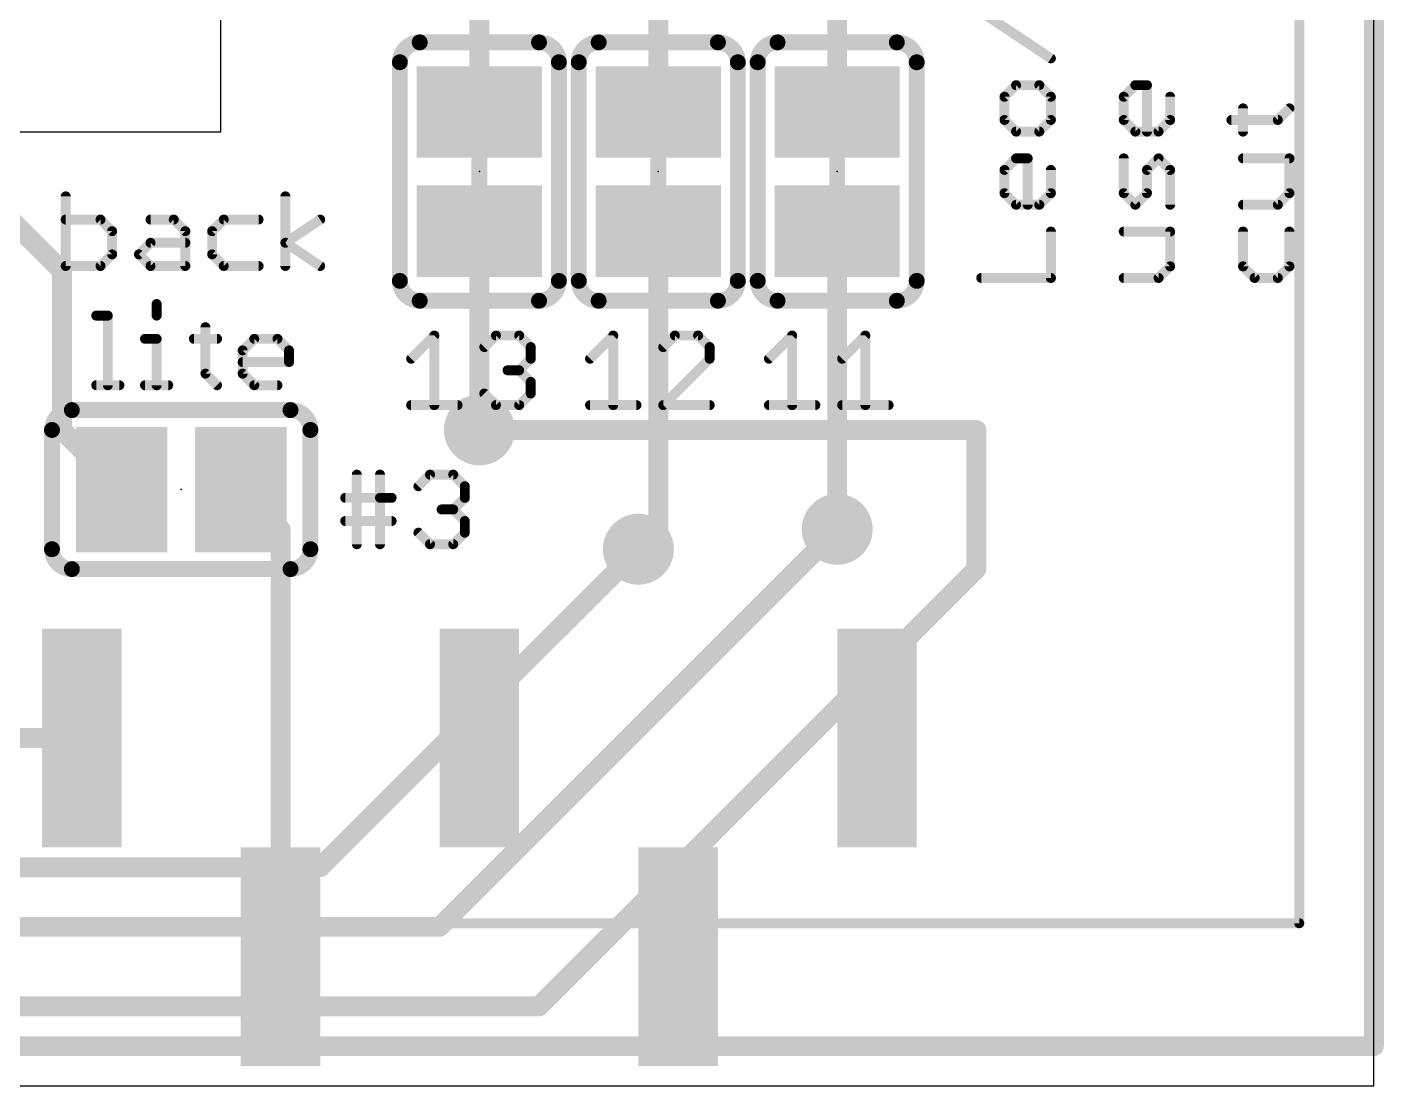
# Model space of a CAD drawing. Extents: x -3.9 to 70.5, y 0 to 60.5.
# Drawn here: x 53.15 to 70.49, y 0 to 13.53 of the extents above; entities that cross this region are included whole.
import ezdxf

# ---------------------------------------------------------------- set-up
doc = ezdxf.new("R2010")
doc.units = 0
for name, color, linetype in [('1', 12, 'CONTINUOUS'), ('16', 132, 'CONTINUOUS'), ('18', 110, 'CONTINUOUS'), ('20', 53, 'CONTINUOUS'), ('21', 40, 'CONTINUOUS'), ('22', 6, 'CONTINUOUS'), ('23', 53, 'CONTINUOUS')]:
    doc.layers.add(name, color=color, linetype=linetype)

# ---------------------------------------------------------------- blocks, each defined once
blk = doc.blocks.new('RECT')
blk.add_solid([(-0.5, -0.5), (0.5, -0.5), (-0.5, 0.5), (0.5, 0.5)])
blk = doc.blocks.new('ROUNDV')
at = {"const_width": 0.5}
blk.add_lwpolyline([(0, -0.25, 1), (0, 0.25, 1), (0, -0.25)], format="xyb", dxfattribs=at)

msp = doc.modelspace()

# ---------------------------------------------------------------- linework, layer by layer
at = {"layer": '1', "const_width": 0.254}
for points in [[(70.358, 53.848), (70.358, 0.508)], [(63.5, 16.764), (63.5, 12.446)], [(58.928, 16.51), (58.928, 12.446)], [(61.214, 14.986), (61.214, 12.446)], [(53.594, 10.414), (52.832, 11.176)], [(58.928, 8.382), (58.928, 10.922)], [(61.214, 10.922), (61.214, 7.112)], [(63.5, 10.922), (63.5, 7.112)], [(53.594, 8.382), (53.594, 10.414)], [(53.594, 8.382), (54.356, 7.62)], [(55.88, 7.62), (56.388, 7.112)], [(56.388, 7.112), (56.388, 1.651)], [(61.214, 7.112), (60.96, 6.858)], [(53.848, 4.445), (52.197, 4.445)], [(70.358, 0.508), (-0.254, 0.508)]]:
    msp.add_lwpolyline(points, dxfattribs=at)
at = {"layer": '1', "const_width": 0.127}
for points in [[(58.8645, 12.446, 1), (58.9915, 12.446)], [(61.1505, 12.446, 1), (61.2775, 12.446)], [(63.4365, 12.446, 1), (63.5635, 12.446)], [(58.9915, 10.922, 1), (58.8645, 10.922)], [(61.2775, 10.922, 1), (61.1505, 10.922)], [(63.5635, 10.922, 1), (63.4365, 10.922)], [(53.6575, 10.414, 1), (53.5305, 10.414)], [(53.5491, 10.3691, 1), (53.6389, 10.4589)], [(53.6389, 8.4269, 1), (53.5491, 8.3371)], [(53.5305, 8.382, 1), (53.6575, 8.382)], [(58.8645, 8.382, 1), (58.9915, 8.382)], [(54.3111, 7.5751, 1), (54.4009, 7.6649)], [(55.9249, 7.6649, 1), (55.8351, 7.5751)], [(56.4515, 7.112, 1), (56.3245, 7.112)], [(56.3431, 7.0671, 1), (56.4329, 7.1569)], [(61.1505, 7.112, 1), (61.2775, 7.112)], [(61.2589, 7.0671, 1), (61.1691, 7.1569)], [(63.4365, 7.112, 1), (63.5635, 7.112)], [(60.9151, 6.9029, 1), (61.0049, 6.8131)], [(53.848, 4.3815, 1), (53.848, 4.5085)], [(56.3245, 1.651, 1), (56.4515, 1.651)], [(70.2945, 0.508, 1), (70.4215, 0.508)], [(70.358, 0.4445, 1), (70.358, 0.5715)]]:
    msp.add_lwpolyline(points, format="xyb", dxfattribs=at)
at = {"layer": '16', "const_width": 0.254}
for points in [[(65.278, 8.382), (58.928, 8.382)], [(65.278, 6.604), (65.278, 8.382)], [(63.5, 7.112), (58.42, 2.032)], [(60.96, 6.858), (56.896, 2.794)], [(59.69, 1.016), (65.278, 6.604)], [(56.896, 2.794), (38.354, 2.794)], [(58.42, 2.032), (37.338, 2.032)], [(32.766, 1.016), (59.69, 1.016)]]:
    msp.add_lwpolyline(points, dxfattribs=at)
at = {"layer": '16', "const_width": 0.127}
for points in [[(58.928, 8.4455, 1), (58.928, 8.3185)], [(65.3415, 8.382, 1), (65.2145, 8.382)], [(65.278, 8.3185, 1), (65.278, 8.4455)], [(63.5449, 7.0671, 1), (63.4551, 7.1569)], [(61.0049, 6.8131, 1), (60.9151, 6.9029)], [(65.2145, 6.604, 1), (65.3415, 6.604)], [(65.3229, 6.5591, 1), (65.2331, 6.6489)], [(56.8511, 2.8389, 1), (56.9409, 2.7491)], [(56.896, 2.7305, 1), (56.896, 2.8575)], [(58.3751, 2.0769, 1), (58.4649, 1.9871)], [(58.42, 1.9685, 1), (58.42, 2.0955)], [(59.6451, 1.0609, 1), (59.7349, 0.9711)], [(59.69, 0.9525, 1), (59.69, 1.0795)]]:
    msp.add_lwpolyline(points, format="xyb", dxfattribs=at)
at = {"layer": '20'}
for p, q in [((70.358, 0), (70.358, 54.356)), ((55.626, 12.192), (55.626, 42.164)), ((49.022, 12.192), (55.626, 12.192)), ((0, 0), (70.358, 0))]:
    msp.add_line(p, q, dxfattribs=at)
at = {"layer": '21'}
for points, const_width in [([(66.2305, 13.1307), (65.3407, 13.7239)], 0.127), ([(59.69, 13.335), (58.166, 13.335)], 0.2032), ([(61.976, 13.335), (60.452, 13.335)], 0.2032), ([(64.262, 13.335), (62.738, 13.335)], 0.2032), ([(57.912, 10.287), (57.912, 13.081)], 0.2032), ([(59.944, 13.081), (59.944, 10.287)], 0.2032), ([(60.198, 10.287), (60.198, 13.081)], 0.2032), ([(62.23, 13.081), (62.23, 10.287)], 0.2032), ([(62.484, 10.287), (62.484, 13.081)], 0.2032), ([(64.516, 13.081), (64.516, 10.287)], 0.2032), ([(65.7856, 12.7884), (65.6373, 12.6401)], 0.127), ([(66.0822, 12.7884), (65.7856, 12.7884)], 0.127), ([(66.2305, 12.6401), (66.0822, 12.7884)], 0.127), ([(67.1613, 12.6401), (67.3096, 12.7884)], 0.127), ([(67.3096, 12.7884), (67.4579, 12.7884)], 0.127), ([(67.4579, 12.7884), (67.4579, 12.1952)], 0.127), ([(65.6373, 12.6401), (65.6373, 12.3435)], 0.127), ([(66.2305, 12.3435), (66.2305, 12.6401)], 0.127), ([(67.1613, 12.3435), (67.1613, 12.6401)], 0.127), ([(67.7545, 12.6401), (67.7545, 12.3435)], 0.127), ([(68.6853, 12.1952), (68.6853, 12.4918)], 0.127), ([(69.1302, 12.3435), (69.2785, 12.4918)], 0.127), ([(65.6373, 12.3435), (65.7856, 12.1952)], 0.127), ([(66.0822, 12.1952), (66.2305, 12.3435)], 0.127), ([(67.3096, 12.1952), (67.1613, 12.3435)], 0.127), ([(67.7545, 12.3435), (67.6062, 12.1952)], 0.127), ([(68.537, 12.3435), (69.1302, 12.3435)], 0.127), ([(65.7856, 12.1952), (66.0822, 12.1952)], 0.127), ([(67.6062, 12.1952), (67.3096, 12.1952)], 0.127), ([(65.6373, 11.7045), (65.7856, 11.8528)], 0.127), ([(65.7856, 11.8528), (65.9339, 11.8528)], 0.127), ([(65.9339, 11.8528), (65.9339, 11.2597)], 0.127), ([(67.1613, 11.408), (67.1613, 11.8528)], 0.127), ([(67.6062, 11.8528), (67.4579, 11.7045)], 0.127), ([(67.7545, 11.7045), (67.6062, 11.8528)], 0.127), ([(69.2785, 11.8528), (68.6853, 11.8528)], 0.127), ([(69.2785, 11.408), (69.2785, 11.8528)], 0.127), ([(65.6373, 11.408), (65.6373, 11.7045)], 0.127), ([(66.2305, 11.7045), (66.2305, 11.408)], 0.127), ([(67.4579, 11.7045), (67.4579, 11.408)], 0.127), ([(67.7545, 11.2597), (67.7545, 11.7045)], 0.127), ([(65.7856, 11.2597), (65.6373, 11.408)], 0.127), ([(66.2305, 11.408), (66.0822, 11.2597)], 0.127), ([(67.3096, 11.2597), (67.1613, 11.408)], 0.127), ([(67.4579, 11.408), (67.3096, 11.2597)], 0.127), ([(69.1302, 11.2597), (69.2785, 11.408)], 0.127), ([(53.6424, 11.3673), (53.6424, 10.4775)], 0.127), ([(56.449, 10.4775), (56.449, 11.3673)], 0.127), ([(66.0822, 11.2597), (65.7856, 11.2597)], 0.127), ([(68.6853, 11.2597), (69.1302, 11.2597)], 0.127), ([(54.0873, 11.0707), (53.6424, 11.0707)], 0.127), ([(54.2356, 10.9224), (54.0873, 11.0707)], 0.127), ([(54.7262, 11.0707), (55.0228, 11.0707)], 0.127), ([(55.0228, 11.0707), (55.1711, 10.9224)], 0.127), ([(55.6618, 11.0707), (55.5135, 10.9224)], 0.127), ([(56.1066, 11.0707), (55.6618, 11.0707)], 0.127), ([(56.449, 10.7741), (56.8939, 11.0707)], 0.127), ([(54.2356, 10.6258), (54.2356, 10.9224)], 0.127), ([(55.1711, 10.9224), (55.1711, 10.4775)], 0.127), ([(55.5135, 10.9224), (55.5135, 10.6258)], 0.127), ([(66.2305, 10.3241), (66.2305, 10.9173)], 0.127), ([(67.7545, 10.9173), (67.1613, 10.9173)], 0.127), ([(67.7545, 10.4724), (67.7545, 10.9173)], 0.127), ([(68.6853, 10.9173), (68.6853, 10.4724)], 0.127), ([(69.2785, 10.4724), (69.2785, 10.9173)], 0.127), ([(54.5779, 10.6258), (54.7262, 10.7741)], 0.127), ([(54.7262, 10.7741), (55.1711, 10.7741)], 0.127), ([(56.8939, 10.4775), (56.449, 10.7741)], 0.127), ([(54.0873, 10.4775), (54.2356, 10.6258)], 0.127), ([(54.7262, 10.4775), (54.5779, 10.6258)], 0.127), ([(55.5135, 10.6258), (55.6618, 10.4775)], 0.127), ([(53.6424, 10.4775), (54.0873, 10.4775)], 0.127), ([(55.1711, 10.4775), (54.7262, 10.4775)], 0.127), ([(55.6618, 10.4775), (56.1066, 10.4775)], 0.127), ([(67.6062, 10.3241), (67.7545, 10.4724)], 0.127), ([(68.6853, 10.4724), (68.8336, 10.3241)], 0.127), ([(69.1302, 10.3241), (69.2785, 10.4724)], 0.127), ([(65.3407, 10.3241), (66.2305, 10.3241)], 0.127), ([(67.1613, 10.3241), (67.6062, 10.3241)], 0.127), ([(68.8336, 10.3241), (69.1302, 10.3241)], 0.127), ([(54.8042, 9.9916), (54.8042, 9.8433)], 0.127), ([(59.69, 10.033), (58.166, 10.033)], 0.2032), ([(61.976, 10.033), (60.452, 10.033)], 0.2032), ([(64.262, 10.033), (62.738, 10.033)], 0.2032), ([(54.0322, 9.8433), (54.1805, 9.8433)], 0.127), ([(54.1805, 9.8433), (54.1805, 8.9535)], 0.127), ([(55.4279, 9.695), (55.4279, 9.1018)], 0.127), ([(54.6559, 9.5467), (54.8042, 9.5467)], 0.127), ([(54.8042, 9.5467), (54.8042, 8.9535)], 0.127), ([(55.2796, 9.5467), (55.5762, 9.5467)], 0.127), ([(55.9033, 9.3984), (56.0515, 9.5467)], 0.127), ([(56.0515, 9.5467), (56.3481, 9.5467)], 0.127), ([(56.3481, 9.5467), (56.4964, 9.3984)], 0.127), ([(58.056, 9.2927), (58.3526, 9.5893)], 0.127), ([(58.3526, 9.5893), (58.3526, 8.6995)], 0.127), ([(58.9915, 9.441), (59.1398, 9.5893)], 0.127), ([(59.1398, 9.5893), (59.4364, 9.5893)], 0.127), ([(59.4364, 9.5893), (59.5847, 9.441)], 0.127), ([(60.342, 9.2927), (60.6386, 9.5893)], 0.127), ([(60.6386, 9.5893), (60.6386, 8.6995)], 0.127), ([(61.4258, 9.5893), (61.2775, 9.441)], 0.127), ([(61.7224, 9.5893), (61.4258, 9.5893)], 0.127), ([(61.8707, 9.441), (61.7224, 9.5893)], 0.127), ([(62.628, 9.2927), (62.9246, 9.5893)], 0.127), ([(62.9246, 9.5893), (62.9246, 8.6995)], 0.127), ([(63.5635, 9.2927), (63.8601, 9.5893)], 0.127), ([(63.8601, 9.5893), (63.8601, 8.6995)], 0.127), ([(55.9033, 9.1018), (55.9033, 9.3984)], 0.127), ([(56.4964, 9.3984), (56.4964, 9.2501)], 0.127), ([(59.5847, 9.441), (59.5847, 9.2927)], 0.127), ([(61.8707, 9.2927), (61.8707, 9.441)], 0.127), ([(56.4964, 9.2501), (55.9033, 9.2501)], 0.127), ([(59.4364, 9.1444), (59.2881, 9.1444)], 0.127), ([(59.5847, 9.2927), (59.4364, 9.1444)], 0.127), ([(59.4364, 9.1444), (59.5847, 8.9961)], 0.127), ([(61.2775, 8.6995), (61.8707, 9.2927)], 0.127), ([(54.0322, 8.9535), (54.3288, 8.9535)], 0.127), ([(54.6559, 8.9535), (54.9525, 8.9535)], 0.127), ([(55.4279, 9.1018), (55.5762, 8.9535)], 0.127), ([(56.0515, 8.9535), (55.9033, 9.1018)], 0.127), ([(56.3481, 8.9535), (56.0515, 8.9535)], 0.127), ([(59.5847, 8.9961), (59.5847, 8.8478)], 0.127), ([(59.1398, 8.6995), (58.9915, 8.8478)], 0.127), ([(59.5847, 8.8478), (59.4364, 8.6995)], 0.127), ([(53.721, 8.636), (56.515, 8.636)], 0.2032), ([(58.056, 8.6995), (58.6492, 8.6995)], 0.127), ([(59.4364, 8.6995), (59.1398, 8.6995)], 0.127), ([(60.342, 8.6995), (60.9352, 8.6995)], 0.127), ([(61.8707, 8.6995), (61.2775, 8.6995)], 0.127), ([(62.628, 8.6995), (63.2212, 8.6995)], 0.127), ([(63.5635, 8.6995), (64.1567, 8.6995)], 0.127), ([(53.467, 6.858), (53.467, 8.382)], 0.2032), ([(56.769, 6.858), (56.769, 8.382)], 0.2032), ([(57.3618, 6.9215), (57.3618, 7.8113)], 0.127), ([(57.6584, 7.8113), (57.6584, 6.9215)], 0.127), ([(58.149, 7.663), (58.2973, 7.8113)], 0.127), ([(58.2973, 7.8113), (58.5939, 7.8113)], 0.127), ([(58.5939, 7.8113), (58.7422, 7.663)], 0.127), ([(58.7422, 7.663), (58.7422, 7.5147)], 0.127), ([(57.2135, 7.5147), (57.6584, 7.5147)], 0.127), ([(57.6584, 7.5147), (57.8067, 7.5147)], 0.127), ([(58.7422, 7.5147), (58.5939, 7.3664)], 0.127), ([(57.2135, 7.2181), (57.8067, 7.2181)], 0.127), ([(58.5939, 7.3664), (58.4456, 7.3664)], 0.127), ([(58.5939, 7.3664), (58.7422, 7.2181)], 0.127), ([(58.7422, 7.2181), (58.7422, 7.0698)], 0.127), ([(58.2973, 6.9215), (58.149, 7.0698)], 0.127), ([(58.7422, 7.0698), (58.5939, 6.9215)], 0.127), ([(58.5939, 6.9215), (58.2973, 6.9215)], 0.127), ([(56.515, 6.604), (53.721, 6.604)], 0.2032)]:
    msp.add_lwpolyline(points, dxfattribs=dict(at, const_width=const_width))
for points, const_width in [([(58.166, 13.335, 0.4142), (57.912, 13.081)], 0.2032), ([(58.166, 13.3858, 1), (58.166, 13.2842)], 0.1016), ([(58.166, 13.2842, 1), (58.166, 13.3858)], 0.1016), ([(59.944, 13.081, 0.4142), (59.69, 13.335)], 0.2032), ([(59.69, 13.3858, 1), (59.69, 13.2842)], 0.1016), ([(59.69, 13.2842, 1), (59.69, 13.3858)], 0.1016), ([(60.452, 13.335, 0.4142), (60.198, 13.081)], 0.2032), ([(60.452, 13.3858, 1), (60.452, 13.2842)], 0.1016), ([(60.452, 13.2842, 1), (60.452, 13.3858)], 0.1016), ([(62.23, 13.081, 0.4142), (61.976, 13.335)], 0.2032), ([(61.976, 13.3858, 1), (61.976, 13.2842)], 0.1016), ([(61.976, 13.2842, 1), (61.976, 13.3858)], 0.1016), ([(62.738, 13.335, 0.4142), (62.484, 13.081)], 0.2032), ([(62.738, 13.3858, 1), (62.738, 13.2842)], 0.1016), ([(62.738, 13.2842, 1), (62.738, 13.3858)], 0.1016), ([(64.516, 13.081, 0.4142), (64.262, 13.335)], 0.2032), ([(64.262, 13.3858, 1), (64.262, 13.2842)], 0.1016), ([(64.262, 13.2842, 1), (64.262, 13.3858)], 0.1016), ([(57.9628, 13.081, 1), (57.8612, 13.081)], 0.1016), ([(59.9948, 13.081, 1), (59.8932, 13.081)], 0.1016), ([(60.2488, 13.081, 1), (60.1472, 13.081)], 0.1016), ([(62.2808, 13.081, 1), (62.1792, 13.081)], 0.1016), ([(62.5348, 13.081, 1), (62.4332, 13.081)], 0.1016), ([(64.5668, 13.081, 1), (64.4652, 13.081)], 0.1016), ([(66.2129, 13.1043, 1), (66.2481, 13.1571)], 0.0635), ([(57.8612, 13.081, 1), (57.9628, 13.081)], 0.1016), ([(59.8932, 13.081, 1), (59.9948, 13.081)], 0.1016), ([(60.1472, 13.081, 1), (60.2488, 13.081)], 0.1016), ([(62.1792, 13.081, 1), (62.2808, 13.081)], 0.1016), ([(62.4332, 13.081, 1), (62.5348, 13.081)], 0.1016), ([(64.4652, 13.081, 1), (64.5668, 13.081)], 0.1016), ([(65.7856, 12.8201, 1), (65.7856, 12.7566)], 0.0635), ([(65.8081, 12.7659, 1), (65.7632, 12.8108)], 0.0635), ([(66.1047, 12.8108, 1), (66.0598, 12.7659)], 0.0635), ([(66.0822, 12.7566, 1), (66.0822, 12.8201)], 0.0635), ([(67.3096, 12.8201, 1), (67.3096, 12.7566)], 0.0635), ([(67.3321, 12.7659, 1), (67.2872, 12.8108)], 0.0635), ([(67.4897, 12.7884, 1), (67.4262, 12.7884)], 0.0635), ([(67.4579, 12.7566, 1), (67.4579, 12.8201)], 0.0635), ([(65.6691, 12.6401, 1), (65.6056, 12.6401)], 0.0635), ([(65.6149, 12.6625, 1), (65.6598, 12.6176)], 0.0635), ([(66.2623, 12.6401, 1), (66.1988, 12.6401)], 0.0635), ([(66.208, 12.6176, 1), (66.253, 12.6625)], 0.0635), ([(67.1931, 12.6401, 1), (67.1296, 12.6401)], 0.0635), ([(67.1389, 12.6625, 1), (67.1838, 12.6176)], 0.0635), ([(67.7863, 12.6401, 1), (67.7228, 12.6401)], 0.0635), ([(68.7171, 12.4918, 1), (68.6536, 12.4918)], 0.0635), ([(69.301, 12.4693, 1), (69.256, 12.5142)], 0.0635), ([(65.6056, 12.3435, 1), (65.6691, 12.3435)], 0.0635), ([(65.6598, 12.3659, 1), (65.6149, 12.321)], 0.0635), ([(66.1988, 12.3435, 1), (66.2623, 12.3435)], 0.0635), ([(66.253, 12.321, 1), (66.208, 12.3659)], 0.0635), ([(67.1296, 12.3435, 1), (67.1931, 12.3435)], 0.0635), ([(67.1838, 12.3659, 1), (67.1389, 12.321)], 0.0635), ([(67.7228, 12.3435, 1), (67.7863, 12.3435)], 0.0635), ([(67.777, 12.321, 1), (67.732, 12.3659)], 0.0635), ([(68.537, 12.3752, 1), (68.537, 12.3117)], 0.0635), ([(69.1078, 12.3659, 1), (69.1527, 12.321)], 0.0635), ([(69.1302, 12.3117, 1), (69.1302, 12.3752)], 0.0635), ([(65.7856, 12.2269, 1), (65.7856, 12.1634)], 0.0635), ([(65.7632, 12.1727, 1), (65.8081, 12.2176)], 0.0635), ([(66.0598, 12.2176, 1), (66.1047, 12.1727)], 0.0635), ([(66.0822, 12.1634, 1), (66.0822, 12.2269)], 0.0635), ([(67.3096, 12.2269, 1), (67.3096, 12.1634)], 0.0635), ([(67.2872, 12.1727, 1), (67.3321, 12.2176)], 0.0635), ([(67.4262, 12.1952, 1), (67.4897, 12.1952)], 0.0635), ([(67.5838, 12.2176, 1), (67.6287, 12.1727)], 0.0635), ([(67.6062, 12.1634, 1), (67.6062, 12.2269)], 0.0635), ([(68.6536, 12.1952, 1), (68.7171, 12.1952)], 0.0635), ([(65.7856, 11.8846, 1), (65.7856, 11.8211)], 0.0635), ([(65.8081, 11.8304, 1), (65.7632, 11.8753)], 0.0635), ([(65.9657, 11.8528, 1), (65.9022, 11.8528)], 0.0635), ([(65.9339, 11.8211, 1), (65.9339, 11.8846)], 0.0635), ([(67.1931, 11.8528, 1), (67.1296, 11.8528)], 0.0635), ([(67.6287, 11.8753, 1), (67.5838, 11.8304)], 0.0635), ([(67.6287, 11.8304, 1), (67.5838, 11.8753)], 0.0635), ([(68.6853, 11.8846, 1), (68.6853, 11.8211)], 0.0635), ([(69.3103, 11.8528, 1), (69.2468, 11.8528)], 0.0635), ([(69.2785, 11.8211, 1), (69.2785, 11.8846)], 0.0635), ([(65.6691, 11.7045, 1), (65.6056, 11.7045)], 0.0635), ([(65.6149, 11.727, 1), (65.6598, 11.6821)], 0.0635), ([(66.2623, 11.7045, 1), (66.1988, 11.7045)], 0.0635), ([(67.4897, 11.7045, 1), (67.4262, 11.7045)], 0.0635), ([(67.4355, 11.727, 1), (67.4804, 11.6821)], 0.0635), ([(67.7863, 11.7045, 1), (67.7228, 11.7045)], 0.0635), ([(67.732, 11.6821, 1), (67.777, 11.727)], 0.0635), ([(65.6598, 11.4304, 1), (65.6149, 11.3855)], 0.0635), ([(66.253, 11.3855, 1), (66.208, 11.4304)], 0.0635), ([(67.1838, 11.4304, 1), (67.1389, 11.3855)], 0.0635), ([(67.4804, 11.3855, 1), (67.4355, 11.4304)], 0.0635), ([(69.301, 11.3855, 1), (69.256, 11.4304)], 0.0635), ([(53.6742, 11.3673, 1), (53.6107, 11.3673)], 0.0635), ([(56.4807, 11.3673, 1), (56.4172, 11.3673)], 0.0635), ([(65.6056, 11.408, 1), (65.6691, 11.408)], 0.0635), ([(65.7856, 11.2914, 1), (65.7856, 11.2279)], 0.0635), ([(65.7632, 11.2372, 1), (65.8081, 11.2821)], 0.0635), ([(65.9022, 11.2597, 1), (65.9657, 11.2597)], 0.0635), ([(66.0598, 11.2821, 1), (66.1047, 11.2372)], 0.0635), ([(66.0822, 11.2279, 1), (66.0822, 11.2914)], 0.0635), ([(66.1988, 11.408, 1), (66.2623, 11.408)], 0.0635), ([(67.1296, 11.408, 1), (67.1931, 11.408)], 0.0635), ([(67.2872, 11.2821, 1), (67.3321, 11.2372)], 0.0635), ([(67.2872, 11.2372, 1), (67.3321, 11.2821)], 0.0635), ([(67.4262, 11.408, 1), (67.4897, 11.408)], 0.0635), ([(67.7228, 11.2597, 1), (67.7863, 11.2597)], 0.0635), ([(68.6853, 11.2914, 1), (68.6853, 11.2279)], 0.0635), ([(69.1078, 11.2821, 1), (69.1527, 11.2372)], 0.0635), ([(69.1302, 11.2279, 1), (69.1302, 11.2914)], 0.0635), ([(69.2468, 11.408, 1), (69.3103, 11.408)], 0.0635), ([(53.6424, 11.1024, 1), (53.6424, 11.0389)], 0.0635), ([(54.1098, 11.0931, 1), (54.0648, 11.0482)], 0.0635), ([(54.0873, 11.0389, 1), (54.0873, 11.1024)], 0.0635), ([(54.7262, 11.1024, 1), (54.7262, 11.0389)], 0.0635), ([(55.0453, 11.0931, 1), (55.0004, 11.0482)], 0.0635), ([(55.0228, 11.0389, 1), (55.0228, 11.1024)], 0.0635), ([(55.6618, 11.1024, 1), (55.6618, 11.0389)], 0.0635), ([(55.6842, 11.0482, 1), (55.6393, 11.0931)], 0.0635), ([(56.1066, 11.0389, 1), (56.1066, 11.1024)], 0.0635), ([(56.9115, 11.0443, 1), (56.8762, 11.0971)], 0.0635), ([(54.2673, 10.9224, 1), (54.2038, 10.9224)], 0.0635), ([(54.2131, 10.8999, 1), (54.258, 10.9448)], 0.0635), ([(55.2029, 10.9224, 1), (55.1394, 10.9224)], 0.0635), ([(55.1487, 10.8999, 1), (55.1936, 10.9448)], 0.0635), ([(55.5452, 10.9224, 1), (55.4817, 10.9224)], 0.0635), ([(55.491, 10.9448, 1), (55.5359, 10.8999)], 0.0635), ([(66.2623, 10.9173, 1), (66.1988, 10.9173)], 0.0635), ([(67.1613, 10.9491, 1), (67.1613, 10.8856)], 0.0635), ([(67.7863, 10.9173, 1), (67.7228, 10.9173)], 0.0635), ([(67.7545, 10.8856, 1), (67.7545, 10.9491)], 0.0635), ([(68.7171, 10.9173, 1), (68.6536, 10.9173)], 0.0635), ([(69.3103, 10.9173, 1), (69.2468, 10.9173)], 0.0635), ([(54.7262, 10.8058, 1), (54.7262, 10.7423)], 0.0635), ([(54.7487, 10.7516, 1), (54.7038, 10.7965)], 0.0635), ([(55.1711, 10.7423, 1), (55.1711, 10.8058)], 0.0635), ([(56.4666, 10.8005, 1), (56.4314, 10.7477)], 0.0635), ([(56.4314, 10.8005, 1), (56.4666, 10.7477)], 0.0635), ([(54.2038, 10.6258, 1), (54.2673, 10.6258)], 0.0635), ([(54.258, 10.6033, 1), (54.2131, 10.6482)], 0.0635), ([(54.6004, 10.6482, 1), (54.5555, 10.6033)], 0.0635), ([(54.5555, 10.6482, 1), (54.6004, 10.6033)], 0.0635), ([(55.4817, 10.6258, 1), (55.5452, 10.6258)], 0.0635), ([(55.5359, 10.6482, 1), (55.491, 10.6033)], 0.0635), ([(53.6424, 10.5093, 1), (53.6424, 10.4458)], 0.0635), ([(53.6107, 10.4775, 1), (53.6742, 10.4775)], 0.0635), ([(54.0648, 10.5, 1), (54.1098, 10.455)], 0.0635), ([(54.0873, 10.4458, 1), (54.0873, 10.5093)], 0.0635), ([(54.7262, 10.5093, 1), (54.7262, 10.4458)], 0.0635), ([(54.7038, 10.455, 1), (54.7487, 10.5)], 0.0635), ([(55.1394, 10.4775, 1), (55.2029, 10.4775)], 0.0635), ([(55.1711, 10.4458, 1), (55.1711, 10.5093)], 0.0635), ([(55.6618, 10.5093, 1), (55.6618, 10.4458)], 0.0635), ([(55.6393, 10.455, 1), (55.6842, 10.5)], 0.0635), ([(56.1066, 10.4458, 1), (56.1066, 10.5093)], 0.0635), ([(56.4172, 10.4775, 1), (56.4807, 10.4775)], 0.0635), ([(56.8762, 10.4511, 1), (56.9115, 10.5039)], 0.0635), ([(67.7228, 10.4724, 1), (67.7863, 10.4724)], 0.0635), ([(67.777, 10.45, 1), (67.732, 10.4949)], 0.0635), ([(68.6536, 10.4724, 1), (68.7171, 10.4724)], 0.0635), ([(68.7078, 10.4949, 1), (68.6629, 10.45)], 0.0635), ([(69.2468, 10.4724, 1), (69.3103, 10.4724)], 0.0635), ([(69.301, 10.45, 1), (69.256, 10.4949)], 0.0635), ([(57.912, 10.287, 0.4142), (58.166, 10.033)], 0.2032), ([(57.9628, 10.287, 1), (57.8612, 10.287)], 0.1016), ([(57.8612, 10.287, 1), (57.9628, 10.287)], 0.1016), ([(59.69, 10.033, 0.4142), (59.944, 10.287)], 0.2032), ([(59.9948, 10.287, 1), (59.8932, 10.287)], 0.1016), ([(59.8932, 10.287, 1), (59.9948, 10.287)], 0.1016), ([(60.198, 10.287, 0.4142), (60.452, 10.033)], 0.2032), ([(60.2488, 10.287, 1), (60.1472, 10.287)], 0.1016), ([(60.1472, 10.287, 1), (60.2488, 10.287)], 0.1016), ([(61.976, 10.033, 0.4142), (62.23, 10.287)], 0.2032), ([(62.2808, 10.287, 1), (62.1792, 10.287)], 0.1016), ([(62.1792, 10.287, 1), (62.2808, 10.287)], 0.1016), ([(62.484, 10.287, 0.4142), (62.738, 10.033)], 0.2032), ([(62.5348, 10.287, 1), (62.4332, 10.287)], 0.1016), ([(62.4332, 10.287, 1), (62.5348, 10.287)], 0.1016), ([(64.262, 10.033, 0.4142), (64.516, 10.287)], 0.2032), ([(64.5668, 10.287, 1), (64.4652, 10.287)], 0.1016), ([(64.4652, 10.287, 1), (64.5668, 10.287)], 0.1016), ([(65.3407, 10.3559, 1), (65.3407, 10.2924)], 0.0635), ([(66.1988, 10.3241, 1), (66.2623, 10.3241)], 0.0635), ([(66.2305, 10.2924, 1), (66.2305, 10.3559)], 0.0635), ([(67.1613, 10.3559, 1), (67.1613, 10.2924)], 0.0635), ([(67.5838, 10.3466, 1), (67.6287, 10.3017)], 0.0635), ([(67.6062, 10.2924, 1), (67.6062, 10.3559)], 0.0635), ([(68.8336, 10.3559, 1), (68.8336, 10.2924)], 0.0635), ([(68.8112, 10.3017, 1), (68.8561, 10.3466)], 0.0635), ([(69.1078, 10.3466, 1), (69.1527, 10.3017)], 0.0635), ([(69.1302, 10.2924, 1), (69.1302, 10.3559)], 0.0635), ([(54.8359, 9.9916, 1), (54.7724, 9.9916)], 0.0635), ([(58.166, 10.0838, 1), (58.166, 9.9822)], 0.1016), ([(58.166, 9.9822, 1), (58.166, 10.0838)], 0.1016), ([(59.69, 10.0838, 1), (59.69, 9.9822)], 0.1016), ([(59.69, 9.9822, 1), (59.69, 10.0838)], 0.1016), ([(60.452, 10.0838, 1), (60.452, 9.9822)], 0.1016), ([(60.452, 9.9822, 1), (60.452, 10.0838)], 0.1016), ([(61.976, 10.0838, 1), (61.976, 9.9822)], 0.1016), ([(61.976, 9.9822, 1), (61.976, 10.0838)], 0.1016), ([(62.738, 10.0838, 1), (62.738, 9.9822)], 0.1016), ([(62.738, 9.9822, 1), (62.738, 10.0838)], 0.1016), ([(64.262, 10.0838, 1), (64.262, 9.9822)], 0.1016), ([(64.262, 9.9822, 1), (64.262, 10.0838)], 0.1016), ([(54.0322, 9.875, 1), (54.0322, 9.8115)], 0.0635), ([(54.2123, 9.8433, 1), (54.1488, 9.8433)], 0.0635), ([(54.1805, 9.8115, 1), (54.1805, 9.875)], 0.0635), ([(54.7724, 9.8433, 1), (54.8359, 9.8433)], 0.0635), ([(55.4596, 9.695, 1), (55.3961, 9.695)], 0.0635), ([(54.6559, 9.5784, 1), (54.6559, 9.5149)], 0.0635), ([(54.8359, 9.5467, 1), (54.7724, 9.5467)], 0.0635), ([(54.8042, 9.5149, 1), (54.8042, 9.5784)], 0.0635), ([(55.2796, 9.5784, 1), (55.2796, 9.5149)], 0.0635), ([(55.5762, 9.5149, 1), (55.5762, 9.5784)], 0.0635), ([(56.0515, 9.5784, 1), (56.0515, 9.5149)], 0.0635), ([(56.074, 9.5242, 1), (56.0291, 9.5691)], 0.0635), ([(56.3706, 9.5691, 1), (56.3257, 9.5242)], 0.0635), ([(56.3481, 9.5149, 1), (56.3481, 9.5784)], 0.0635), ([(58.3843, 9.5893, 1), (58.3208, 9.5893)], 0.0635), ([(58.375, 9.5668, 1), (58.3301, 9.6117)], 0.0635), ([(59.1398, 9.621, 1), (59.1398, 9.5575)], 0.0635), ([(59.1622, 9.5668, 1), (59.1173, 9.6117)], 0.0635), ([(59.4588, 9.6117, 1), (59.4139, 9.5668)], 0.0635), ([(59.4364, 9.5575, 1), (59.4364, 9.621)], 0.0635), ([(60.6703, 9.5893, 1), (60.6068, 9.5893)], 0.0635), ([(60.661, 9.5668, 1), (60.6161, 9.6117)], 0.0635), ([(61.4258, 9.621, 1), (61.4258, 9.5575)], 0.0635), ([(61.4482, 9.5668, 1), (61.4033, 9.6117)], 0.0635), ([(61.7448, 9.6117, 1), (61.6999, 9.5668)], 0.0635), ([(61.7224, 9.5575, 1), (61.7224, 9.621)], 0.0635), ([(62.9563, 9.5893, 1), (62.8928, 9.5893)], 0.0635), ([(62.947, 9.5668, 1), (62.9021, 9.6117)], 0.0635), ([(63.8918, 9.5893, 1), (63.8283, 9.5893)], 0.0635), ([(63.8825, 9.5668, 1), (63.8376, 9.6117)], 0.0635), ([(55.935, 9.3984, 1), (55.8715, 9.3984)], 0.0635), ([(55.8808, 9.4208, 1), (55.9257, 9.3759)], 0.0635), ([(56.5282, 9.3984, 1), (56.4647, 9.3984)], 0.0635), ([(56.474, 9.3759, 1), (56.5189, 9.4208)], 0.0635), ([(58.969, 9.4634, 1), (59.014, 9.4185)], 0.0635), ([(59.6164, 9.441, 1), (59.5529, 9.441)], 0.0635), ([(59.5622, 9.4185, 1), (59.6071, 9.4634)], 0.0635), ([(61.255, 9.4634, 1), (61.3, 9.4185)], 0.0635), ([(61.9024, 9.441, 1), (61.8389, 9.441)], 0.0635), ([(61.8482, 9.4185, 1), (61.8931, 9.4634)], 0.0635), ([(55.9033, 9.2818, 1), (55.9033, 9.2183)], 0.0635), ([(56.4647, 9.2501, 1), (56.5282, 9.2501)], 0.0635), ([(56.4964, 9.2183, 1), (56.4964, 9.2818)], 0.0635), ([(58.0335, 9.3151, 1), (58.0784, 9.2702)], 0.0635), ([(59.2881, 9.1761, 1), (59.2881, 9.1126)], 0.0635), ([(59.4588, 9.1668, 1), (59.4139, 9.1219)], 0.0635), ([(59.4139, 9.1668, 1), (59.4588, 9.1219)], 0.0635), ([(59.4364, 9.1126, 1), (59.4364, 9.1761)], 0.0635), ([(59.5529, 9.2927, 1), (59.6164, 9.2927)], 0.0635), ([(59.6071, 9.2702, 1), (59.5622, 9.3151)], 0.0635), ([(60.3195, 9.3151, 1), (60.3644, 9.2702)], 0.0635), ([(61.8389, 9.2927, 1), (61.9024, 9.2927)], 0.0635), ([(61.8931, 9.2702, 1), (61.8482, 9.3151)], 0.0635), ([(62.6055, 9.3151, 1), (62.6504, 9.2702)], 0.0635), ([(63.541, 9.3151, 1), (63.586, 9.2702)], 0.0635), ([(54.0322, 8.9853, 1), (54.0322, 8.9217)], 0.0635), ([(54.3288, 8.9217, 1), (54.3288, 8.9853)], 0.0635), ([(54.6559, 8.9853, 1), (54.6559, 8.9217)], 0.0635), ([(54.9525, 8.9217, 1), (54.9525, 8.9853)], 0.0635), ([(55.3961, 9.1018, 1), (55.4596, 9.1018)], 0.0635), ([(55.4503, 9.1242, 1), (55.4054, 9.0793)], 0.0635), ([(55.8715, 9.1018, 1), (55.935, 9.1018)], 0.0635), ([(55.9257, 9.1242, 1), (55.8808, 9.0793)], 0.0635), ([(56.0515, 8.9853, 1), (56.0515, 8.9217)], 0.0635), ([(56.3481, 8.9217, 1), (56.3481, 8.9853)], 0.0635), ([(59.6164, 8.9961, 1), (59.5529, 8.9961)], 0.0635), ([(59.5622, 8.9736, 1), (59.6071, 9.0185)], 0.0635), ([(54.1488, 8.9535, 1), (54.2123, 8.9535)], 0.0635), ([(54.7724, 8.9535, 1), (54.8359, 8.9535)], 0.0635), ([(55.5537, 8.931, 1), (55.5986, 8.976)], 0.0635), ([(56.0291, 8.931, 1), (56.074, 8.976)], 0.0635), ([(59.014, 8.8702, 1), (58.969, 8.8253)], 0.0635), ([(59.5529, 8.8478, 1), (59.6164, 8.8478)], 0.0635), ([(59.6071, 8.8253, 1), (59.5622, 8.8702)], 0.0635), ([(53.721, 8.636, 0.4142), (53.467, 8.382)], 0.2032), ([(53.721, 8.6868, 1), (53.721, 8.5852)], 0.1016), ([(53.721, 8.5852, 1), (53.721, 8.6868)], 0.1016), ([(56.769, 8.382, 0.4142), (56.515, 8.636)], 0.2032), ([(56.515, 8.6868, 1), (56.515, 8.5852)], 0.1016), ([(56.515, 8.5852, 1), (56.515, 8.6868)], 0.1016), ([(58.056, 8.7313, 1), (58.056, 8.6677)], 0.0635), ([(58.3208, 8.6995, 1), (58.3843, 8.6995)], 0.0635), ([(58.6492, 8.6677, 1), (58.6492, 8.7313)], 0.0635), ([(59.1398, 8.7313, 1), (59.1398, 8.6677)], 0.0635), ([(59.1173, 8.677, 1), (59.1622, 8.722)], 0.0635), ([(59.4139, 8.722, 1), (59.4588, 8.677)], 0.0635), ([(59.4364, 8.6677, 1), (59.4364, 8.7313)], 0.0635), ([(60.342, 8.7313, 1), (60.342, 8.6677)], 0.0635), ([(60.6068, 8.6995, 1), (60.6703, 8.6995)], 0.0635), ([(60.9352, 8.6677, 1), (60.9352, 8.7313)], 0.0635), ([(61.255, 8.722, 1), (61.3, 8.677)], 0.0635), ([(61.2775, 8.7313, 1), (61.2775, 8.6677)], 0.0635), ([(61.8707, 8.6677, 1), (61.8707, 8.7313)], 0.0635), ([(62.628, 8.7313, 1), (62.628, 8.6677)], 0.0635), ([(62.8928, 8.6995, 1), (62.9563, 8.6995)], 0.0635), ([(63.2212, 8.6677, 1), (63.2212, 8.7313)], 0.0635), ([(63.5635, 8.7313, 1), (63.5635, 8.6677)], 0.0635), ([(63.8283, 8.6995, 1), (63.8918, 8.6995)], 0.0635), ([(64.1567, 8.6677, 1), (64.1567, 8.7313)], 0.0635), ([(53.5178, 8.382, 1), (53.4162, 8.382)], 0.1016), ([(53.4162, 8.382, 1), (53.5178, 8.382)], 0.1016), ([(56.8198, 8.382, 1), (56.7182, 8.382)], 0.1016), ([(56.7182, 8.382, 1), (56.8198, 8.382)], 0.1016), ([(57.3935, 7.8113, 1), (57.33, 7.8113)], 0.0635), ([(57.6901, 7.8113, 1), (57.6266, 7.8113)], 0.0635), ([(58.2973, 7.843, 1), (58.2973, 7.7795)], 0.0635), ([(58.3198, 7.7888, 1), (58.2749, 7.8337)], 0.0635), ([(58.6163, 7.8337, 1), (58.5714, 7.7888)], 0.0635), ([(58.5939, 7.7795, 1), (58.5939, 7.843)], 0.0635), ([(58.1266, 7.6854, 1), (58.1715, 7.6405)], 0.0635), ([(58.7739, 7.663, 1), (58.7104, 7.663)], 0.0635), ([(58.7197, 7.6405, 1), (58.7646, 7.6854)], 0.0635), ([(57.2135, 7.5464, 1), (57.2135, 7.4829)], 0.0635), ([(57.6584, 7.5464, 1), (57.6584, 7.4829)], 0.0635), ([(57.6584, 7.4829, 1), (57.6584, 7.5464)], 0.0635), ([(57.8067, 7.4829, 1), (57.8067, 7.5464)], 0.0635), ([(58.7104, 7.5147, 1), (58.7739, 7.5147)], 0.0635), ([(58.7646, 7.4922, 1), (58.7197, 7.5371)], 0.0635), ([(57.2135, 7.2498, 1), (57.2135, 7.1863)], 0.0635), ([(57.8067, 7.1863, 1), (57.8067, 7.2498)], 0.0635), ([(58.4456, 7.3981, 1), (58.4456, 7.3346)], 0.0635), ([(58.6163, 7.3888, 1), (58.5714, 7.3439)], 0.0635), ([(58.5714, 7.3888, 1), (58.6163, 7.3439)], 0.0635), ([(58.5939, 7.3346, 1), (58.5939, 7.3981)], 0.0635), ([(58.7739, 7.2181, 1), (58.7104, 7.2181)], 0.0635), ([(58.1715, 7.0922, 1), (58.1266, 7.0473)], 0.0635), ([(58.7197, 7.1956, 1), (58.7646, 7.2405)], 0.0635), ([(58.7646, 7.0473, 1), (58.7197, 7.0922)], 0.0635), ([(53.467, 6.858, 0.4142), (53.721, 6.604)], 0.2032), ([(53.5178, 6.858, 1), (53.4162, 6.858)], 0.1016), ([(56.515, 6.604, 0.4142), (56.769, 6.858)], 0.2032), ([(56.8198, 6.858, 1), (56.7182, 6.858)], 0.1016), ([(57.33, 6.9215, 1), (57.3935, 6.9215)], 0.0635), ([(57.6266, 6.9215, 1), (57.6901, 6.9215)], 0.0635), ([(58.2973, 6.9532, 1), (58.2973, 6.8898)], 0.0635), ([(58.2749, 6.899, 1), (58.3198, 6.944)], 0.0635), ([(58.5714, 6.944, 1), (58.6163, 6.899)], 0.0635), ([(58.5939, 6.8898, 1), (58.5939, 6.9532)], 0.0635), ([(58.7104, 7.0698, 1), (58.7739, 7.0698)], 0.0635), ([(53.4162, 6.858, 1), (53.5178, 6.858)], 0.1016), ([(56.7182, 6.858, 1), (56.8198, 6.858)], 0.1016), ([(53.721, 6.6548, 1), (53.721, 6.5532)], 0.1016), ([(53.721, 6.5532, 1), (53.721, 6.6548)], 0.1016), ([(56.515, 6.6548, 1), (56.515, 6.5532)], 0.1016), ([(56.515, 6.5532, 1), (56.515, 6.6548)], 0.1016)]:
    msp.add_lwpolyline(points, format="xyb", dxfattribs=dict(at, const_width=const_width))
at = {"layer": '22', "const_width": 0.127}
for points in [[(69.404, 2.078), (69.404, 52.278)], [(0.004, 2.078), (69.404, 2.078)]]:
    msp.add_lwpolyline(points, dxfattribs=at)
at = {"layer": '22', "const_width": 0.0635}
for points in [[(69.3722, 2.078, 1), (69.4357, 2.078)], [(69.404, 2.0463, 1), (69.404, 2.1098)]]:
    msp.add_lwpolyline(points, format="xyb", dxfattribs=at)
at = {"layer": '23'}
for p in [(58.928, 11.684), (61.214, 11.684), (63.5, 11.684), (55.118, 7.62)]:
    msp.add_point(p, dxfattribs=at)

# ---------------------------------------------------------------- block references
at = {"layer": '1', "rotation": 90}
for p, xscale, yscale in [((58.928, 12.446), 1.1684, 1.6002), ((61.214, 12.446), 1.1684, 1.6002), ((63.5, 12.446), 1.1684, 1.6002), ((58.928, 11.684), 0.635, 0.2032), ((61.214, 11.684), 0.635, 0.2032), ((63.5, 11.684), 0.635, 0.2032), ((58.928, 10.922), 1.1684, 1.6002), ((61.214, 10.922), 1.1684, 1.6002), ((63.5, 10.922), 1.1684, 1.6002), ((53.848, 4.445), 2.794, 1.016), ((58.928, 4.445), 2.794, 1.016), ((64.008, 4.445), 2.794, 1.016), ((56.388, 1.651), 2.794, 1.016), ((61.468, 1.651), 2.794, 1.016)]:
    msp.add_blockref('RECT', p, dxfattribs=dict(at, xscale=xscale, yscale=yscale))
at = {"layer": '1', "xscale": 1.1684, "yscale": 1.6002}
for p in [(54.356, 7.62), (55.88, 7.62)]:
    msp.add_blockref('RECT', p, dxfattribs=at)
at = {"layer": '18', "xscale": 0.9064, "yscale": 0.9064}
for p in [(58.928, 8.382), (58.928, 8.382), (63.5, 7.112), (63.5, 7.112), (60.96, 6.858), (60.96, 6.858)]:
    msp.add_blockref('ROUNDV', p, dxfattribs=at)

doc.saveas('drawing.dxf')
